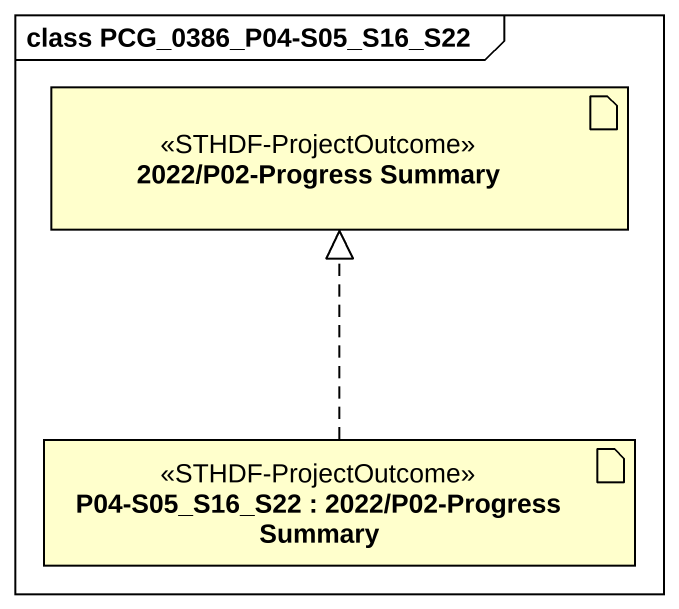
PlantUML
@startuml
mainframe class PCG_0386_P04-S05_S16_S22
artifact "2022/P02-Progress Summary" as a2022_P02_Progress_Summary <<STHDF-ProjectOutcome>>
artifact "P04-S05_S16_S22 : 2022/P02-Progress Summary" as P04_S05_S16_S22 <<STHDF-ProjectOutcome>>
P04_S05_S16_S22 .up.|> a2022_P02_Progress_Summary
@enduml
